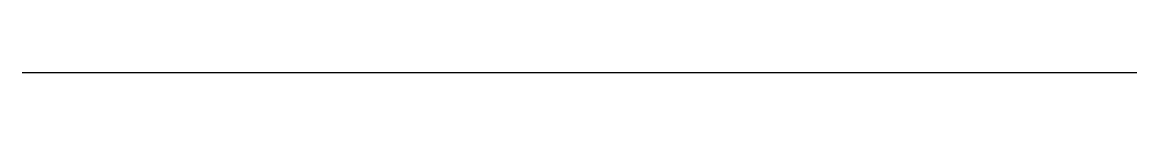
# Model space of a CAD drawing. Header units: inches. Extents: x -10 to 10, y 0 to 0.
import ezdxf

# ---------------------------------------------------------------- set-up
doc = ezdxf.new("R2010")
doc.units = ezdxf.units.IN
doc.header["$MEASUREMENT"] = 0
doc.layers.get('0').update_dxf_attribs({"lineweight": 25})

msp = doc.modelspace()

# ---------------------------------------------------------------- linework, layer by layer
at = {"color": 1}
msp.add_line((-10, 0), (10, 0), dxfattribs=at)

doc.saveas('drawing.dxf')
